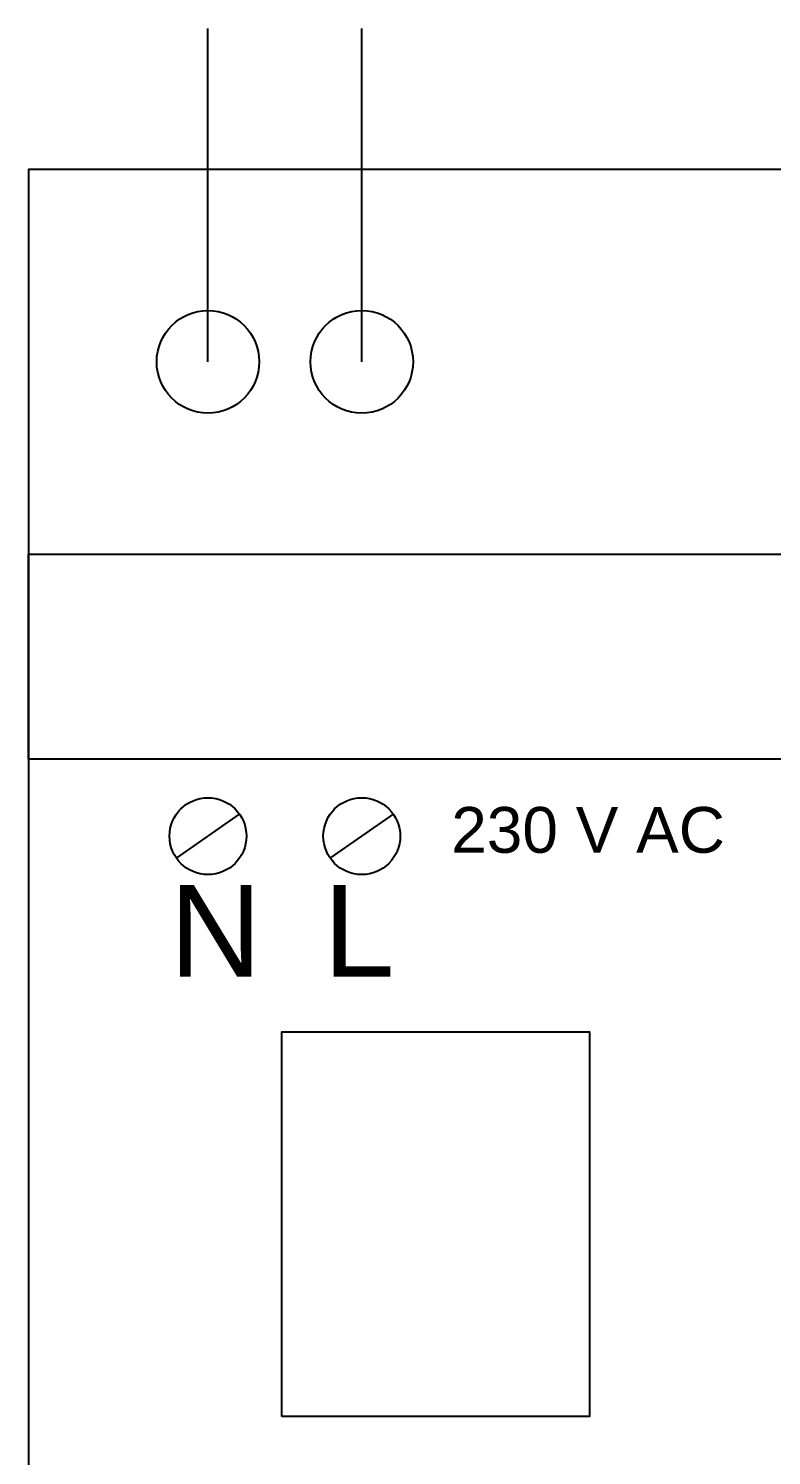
# Model space of a CAD drawing. Header units: millimetres. Extents: x 655 to 815, y 365 to 466.
# Drawn here: x 655.1 to 684.1, y 410.2 to 465.8 of the extents above; entities that cross this region are included whole.
import ezdxf
from ezdxf.enums import TextEntityAlignment as Align

# ---------------------------------------------------------------- set-up
doc = ezdxf.new("R2010")
doc.units = ezdxf.units.MM
doc.header["$LTSCALE"] = 10
doc.header["$MEASUREMENT"] = 0
doc.styles.add('arial.ttf', font='arial.ttf')

# ---------------------------------------------------------------- blocks, each defined once
blk = doc.blocks.new('DT00-24_v_1')
at = {"color": 7, "linetype": 'Continuous', "lineweight": -3}
for points in [[(662.087, 452.843, 0), (662.087, 465.843, 0)], [(668.087, 452.843, 0), (668.087, 465.843, 0)], [(815.087, 437.343, 0), (655.087, 437.343, 0), (655.087, 445.343, 0), (815.087, 445.343, 0), (815.087, 460.343, 0), (655.087, 460.343, 0), (655.087, 370.343, 0), (815.087, 370.343, 0), (815.087, 445.343, 0)], [(660.854, 433.488, 0), (663.319, 435.197, 0)], [(666.854, 433.488, 0), (669.319, 435.197, 0)], [(664.972, 411.707, 0), (664.972, 419.207, 0), (664.972, 426.707, 0), (676.972, 426.707, 0), (676.972, 411.707, 0), (664.972, 411.707, 0)]]:
    blk.add_polyline3d(points, dxfattribs=at)
for centre, radius in [((662.087, 452.843), 2), ((668.087, 452.843), 2), ((662.087, 434.343), 1.5), ((668.087, 434.343), 1.5)]:
    blk.add_circle(centre, radius, dxfattribs=at)
at = {"color": 7, "style": 'arial.ttf'}
for s, height, p in [('230 V AC', 1.7857, (671.578, 435.481)), ('N', 3.571, (660.587, 432.436)), ('L', 3.571, (666.587, 432.436))]:
    blk.add_text(s, height=height, dxfattribs=at).set_placement(p, align=Align.TOP_LEFT)

msp = doc.modelspace()

# ---------------------------------------------------------------- block references
msp.add_blockref('DT00-24_v_1', (0, 0))

doc.saveas('drawing.dxf')
